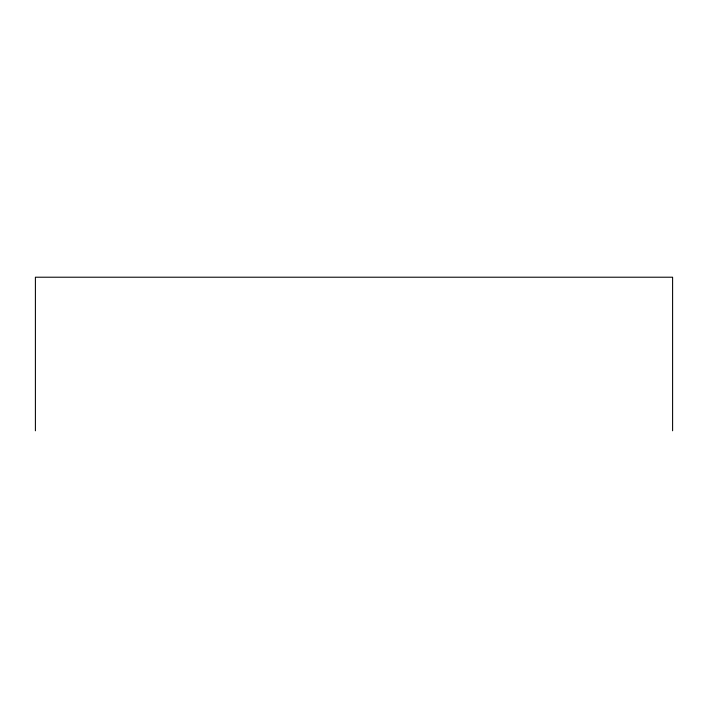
<?xml version="1.0" encoding="UTF-8"?>
<svg xmlns="http://www.w3.org/2000/svg" width="708" height="708" viewBox="0 0 708 708"><rect width="100%" height="100%" fill="white"/><g stroke="black" fill="none" stroke-linecap="round" stroke-linejoin="round"><path stroke-width="1.06" d="M672.6 430.783L672.6 277.217L35.4 277.217L35.4 430.783"/></g></svg>
